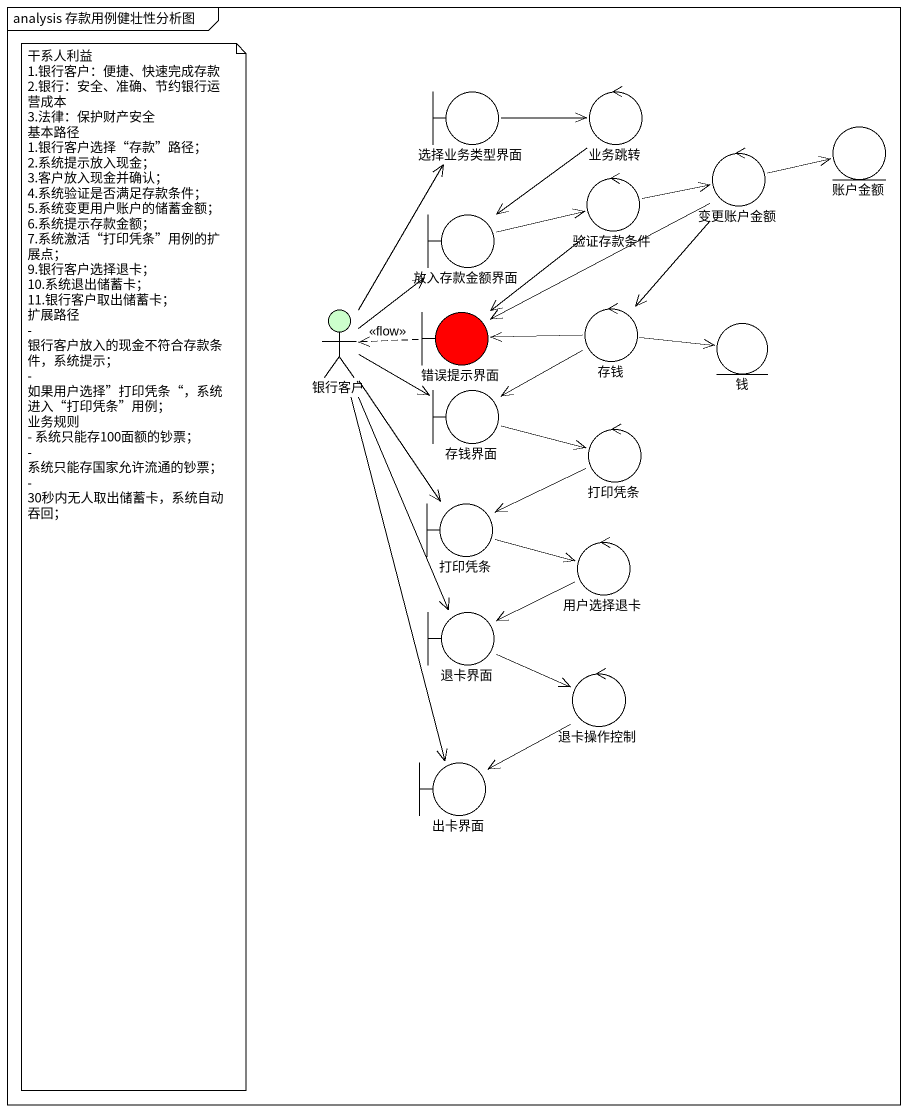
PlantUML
@startuml
mainframe analysis 存款用例健壮性分析图
boundary 选择业务类型界面
control 业务跳转
control 变更账户金额
entity 账户金额
boundary 放入存款金额界面
control 验证存款条件
actor 银行客户 #CCFFCC
boundary 错误提示界面 #FF0000
control 存钱
entity 钱
boundary 存钱界面
control 打印凭条
boundary "打印凭条" as 打印凭条_2
control 用户选择退卡
boundary 退卡界面
control 退卡操作控制
boundary 出卡界面
选择业务类型界面 -right-> 业务跳转
业务跳转 --> 放入存款金额界面
变更账户金额 -right-> 账户金额
变更账户金额 -left-> 错误提示界面
变更账户金额 --> 存钱
放入存款金额界面 -right-> 验证存款条件
验证存款条件 -right-> 变更账户金额
验证存款条件 --> 错误提示界面
银行客户 -up-> 选择业务类型界面
银行客户 -up-> 放入存款金额界面
银行客户 -right-> 存钱界面
银行客户 --> 打印凭条_2
银行客户 --> 退卡界面
银行客户 --> 出卡界面
错误提示界面 .left.> 银行客户 : <<flow>>
存钱 -left-> 错误提示界面
存钱 -right-> 钱
存钱 -left-> 存钱界面
存钱界面 -right-> 打印凭条
打印凭条 -left-> 打印凭条_2
打印凭条_2 -right-> 用户选择退卡
用户选择退卡 -left-> 退卡界面
退卡界面 -right-> 退卡操作控制
退卡操作控制 --> 出卡界面
note as N1
  干系人利益
  1.银行客户：便捷、快速完成存款
  2.银行：安全、准确、节约银行运营成本
  3.法律：保护财产安全
  基本路径
  1.银行客户选择“存款”路径；
  2.系统提示放入现金；
  3.客户放入现金并确认；
  4.系统验证是否满足存款条件；
  5.系统变更用户账户的储蓄金额；
  6.系统提示存款金额；
  7.系统激活“打印凭条”用例的扩展点；
  9.银行客户选择退卡；
  10.系统退出储蓄卡；
  11.银行客户取出储蓄卡；
  扩展路径
  - 银行客户放入的现金不符合存款条件，系统提示；
  - 如果用户选择”打印凭条“，系统进入“打印凭条”用例；
  业务规则
  - 系统只能存100面额的钞票；
  - 系统只能存国家允许流通的钞票；
  - 30秒内无人取出储蓄卡，系统自动吞回；
end note
@enduml
